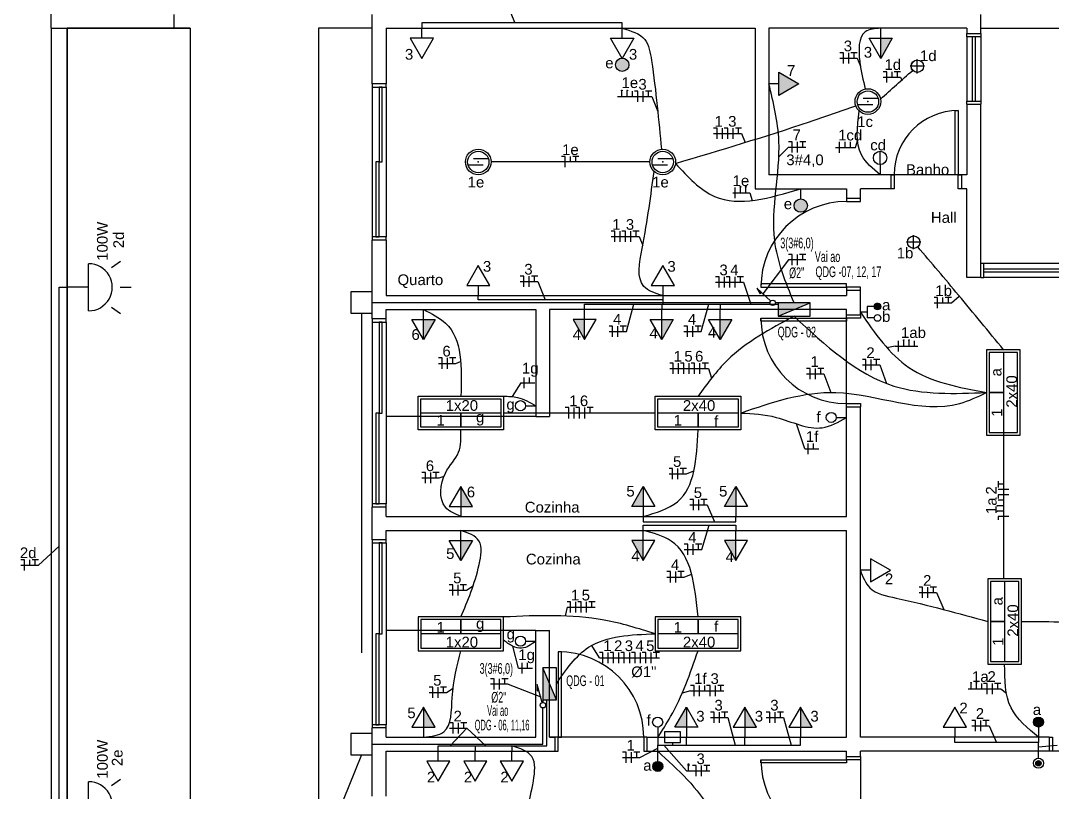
# Model space of a CAD drawing. Header units: millimetres. Extents: x 412 to 646, y 331 to 411.
# Drawn here: x 437.45 to 447.1, y 372.57 to 379.78 of the extents above; entities that cross this region are included whole.
import ezdxf
from ezdxf.enums import TextEntityAlignment as Align

# ---------------------------------------------------------------- set-up
doc = ezdxf.new("R2010")
doc.units = ezdxf.units.MM
doc.linetypes.add('HIDDEN2', pattern=[4.7625, 3.175, -1.5875])
for name, color, linetype in [('BASE', 8, 'Continuous'), ('Chamada', 4, 'Continuous'), ('E_LUMINO', 160, 'Continuous'), ('Elétrico', 5, 'Continuous'), ('Texto - Elétrica', 3, 'Continuous'), ('texto - elétrico', 3, 'Continuous'), ('TOMADAS.GI', 5, 'Continuous')]:
    doc.layers.add(name, color=color, linetype=linetype)
doc.styles.add('ARIAL', font='arial.ttf')

# ---------------------------------------------------------------- blocks, each defined once
blk = doc.blocks.new('A$C089607AB')
at = {"layer": 'TOMADAS.GI', "color": 4}
for p, q in [((0, 0.493), (0, 0.598)), ((-0.1844, 0.4125), (-0.2444, 0.4986)), ((0.1844, 0.4125), (0.2444, 0.4986)), ((0.22, 0.2), (-0.22, 0.2)), ((0, 0.2), (0, 0))]:
    blk.add_line(p, q, dxfattribs=at)
blk.add_arc((0, 0.2006), 0.22, 359.844, 180.156, dxfattribs=at)
blk = doc.blocks.new('A$C3E3F6338')
for p, q in [((-0.0172, -0.0409), (-0.158, -0.0409)), ((-0.0672, -0.1009), (-0.208, -0.1009))]:
    blk.add_line(p, q)
for radius in [0.12, 0.1]:
    blk.add_circle((-0.1126, -0.0709), radius)
at = {"linetype": 'Continuous'}
blk.add_point((-0.1126, -0.0709), dxfattribs=at)

msp = doc.modelspace()

# ---------------------------------------------------------------- hatches: boundary and pattern name
at = {"layer": 'Elétrico'}
for points in [[(445.495245, 379.428971), (445.495244, 379.616467), (445.603495, 379.616465)], [(443.140947, 379.369176, 1), (443.015947, 379.369176, 1)], [(444.810278, 378.051936, 1), (444.685278, 378.051936, 1)], [(444.367784, 377.227178), (444.337437, 377.280491), (444.38026, 377.240558)], [(444.835189, 377.142711), (444.535189, 377.142711), (444.535189, 377.017711)], [(444.835189, 377.142711), (444.535189, 377.142711), (444.535189, 377.017711)], [(441.219916, 376.798966), (441.219915, 376.986462), (441.328166, 376.986461)], [(442.618449, 376.986461), (442.7267, 376.986462), (442.726699, 376.798966)], [(443.447454, 376.798966), (443.447453, 376.986462), (443.555704, 376.986461)], [(443.99472, 376.798966), (443.994718, 376.986462), (444.10297, 376.986461)], [(441.569915, 375.238962), (441.678166, 375.238963), (441.569916, 375.426458)], [(443.275112, 375.426458), (443.275113, 375.238962), (443.166862, 375.238963)], [(444.141665, 375.426458), (444.141666, 375.238962), (444.033415, 375.238963)], [(441.569916, 374.733964), (441.678166, 374.921458), (441.569915, 374.92146)], [(443.275112, 374.733964), (443.275113, 374.92146), (443.166862, 374.921458)], [(444.141665, 374.733964), (444.141666, 374.92146), (444.033415, 374.921458)], [(442.337395, 373.730211), (442.337395, 373.430211), (442.462395, 373.430211)], [(442.337395, 373.730211), (442.337395, 373.430211), (442.462395, 373.430211)], [(442.281985, 373.513809), (442.284223, 373.575113), (442.299634, 373.518624)], [(441.219916, 373.361455), (441.219915, 373.173959), (441.328166, 373.173961)], [(443.569718, 373.173961), (443.67797, 373.173959), (443.677968, 373.361455)], [(444.225239, 373.361455), (444.225237, 373.173959), (444.333489, 373.173961)], [(444.744997, 373.361455), (444.744995, 373.173959), (444.853247, 373.173961)], [(443.704064, 372.815221), (443.704064, 372.827721), (443.691564, 372.827721), (443.691564, 372.815221)], [(446.994963, 372.837521, 1), (446.944963, 372.837521, 1)], [(443.457128, 372.807541), (443.363378, 372.807541, 1)]]:
    msp.add_hatch(color=256, dxfattribs=at).paths.add_polyline_path(points)
h = msp.add_hatch(color=256, dxfattribs=at)
h.paths.add_polyline_path([(444.543154, 379.299864), (444.730649, 379.191614), (444.592076, 379.111607), (444.543152, 379.111607)])
h.paths.add_polyline_path([(444.543152, 379.111607), (444.592076, 379.111607), (444.543152, 379.08336)])
at = {"layer": 'Elétrico', "linetype": 'Continuous', "lineweight": -2}
for points in [[(445.4333, 377.109521), (445.433419, 377.106798), (445.433774, 377.104096), (445.434364, 377.101435), (445.435184, 377.098836), (445.436227, 377.096318), (445.437486, 377.0939), (445.43895, 377.091601), (445.440609, 377.089439), (445.442451, 377.087429), (445.44446, 377.085588), (445.446622, 377.083929), (445.448921, 377.082464), (445.451339, 377.081206), (445.453857, 377.080163), (445.456456, 377.079343), (445.459117, 377.078753), (445.461819, 377.078398), (445.464542, 377.078279), (445.467265, 377.078398), (445.469968, 377.078753), (445.472629, 377.079343), (445.475228, 377.080163), (445.477746, 377.081206), (445.480164, 377.082464), (445.482462, 377.083929), (445.484625, 377.085588), (445.486634, 377.08743), (445.488475, 377.089439), (445.490135, 377.091601), (445.491599, 377.0939), (445.492858, 377.096318), (445.493901, 377.098836), (445.49472, 377.101435), (445.49531, 377.104096), (445.495666, 377.106798), (445.495785, 377.109521), (445.464542, 377.109521)], [(445.495792, 377.109521), (445.495673, 377.112244), (445.495318, 377.114946), (445.494728, 377.117607), (445.493908, 377.120207), (445.492865, 377.122725), (445.491607, 377.125142), (445.490142, 377.127441), (445.488483, 377.129603), (445.486642, 377.131613), (445.484632, 377.133454), (445.48247, 377.135113), (445.480171, 377.136578), (445.477754, 377.137836), (445.475235, 377.138879), (445.472636, 377.139699), (445.469975, 377.140289), (445.467273, 377.140645), (445.46455, 377.140764), (445.461827, 377.140645), (445.459125, 377.140289), (445.456464, 377.139699), (445.453864, 377.138879), (445.451346, 377.137836), (445.448929, 377.136578), (445.44663, 377.135113), (445.444468, 377.133454), (445.442458, 377.131613), (445.440617, 377.129603), (445.438958, 377.127441), (445.437493, 377.125142), (445.436235, 377.122725), (445.435192, 377.120207), (445.434372, 377.117607), (445.433782, 377.114946), (445.433427, 377.112244), (445.433308, 377.109521), (445.46455, 377.109521)], [(446.922739, 373.222878), (446.969614, 373.222876), (446.969614, 373.269751), (446.962376, 373.269373), (446.949664, 373.265253), (446.941789, 373.260756), (446.935788, 373.255503), (446.929788, 373.247629), (446.925177, 373.237879), (446.923039, 373.228129), (446.923151, 373.222876)], [(446.922739, 373.222873), (446.969614, 373.222876), (446.969614, 373.176001), (446.962376, 373.176378), (446.949664, 373.180498), (446.941789, 373.184996), (446.935788, 373.190249), (446.929788, 373.198122), (446.925177, 373.207873), (446.923039, 373.217623), (446.923151, 373.222876)], [(447.016489, 373.222878), (446.969614, 373.222876), (446.969614, 373.269751), (446.976888, 373.269373), (446.989601, 373.265253), (446.997476, 373.260756), (447.003476, 373.255503), (447.009477, 373.247629), (447.014088, 373.237879), (447.016226, 373.228129), (447.016114, 373.222876)], [(447.016489, 373.222873), (446.969614, 373.222876), (446.969614, 373.176001), (446.976888, 373.176378), (446.989601, 373.180498), (446.997476, 373.184996), (447.003476, 373.190249), (447.009477, 373.198122), (447.014088, 373.207873), (447.016226, 373.217623), (447.016114, 373.222876)], [(443.363378, 372.807543), (443.410253, 372.807541), (443.410253, 372.854416), (443.402979, 372.854038), (443.390266, 372.849918), (443.382391, 372.845421), (443.376392, 372.840168), (443.370391, 372.832294), (443.365779, 372.822544), (443.363642, 372.812793), (443.363753, 372.807541)], [(443.457128, 372.807543), (443.410253, 372.807541), (443.410253, 372.854416), (443.417492, 372.854038), (443.430203, 372.849918), (443.438078, 372.845421), (443.444079, 372.840168), (443.450079, 372.832294), (443.454691, 372.822544), (443.456828, 372.812793), (443.456716, 372.807541)]]:
    msp.add_hatch(color=256, dxfattribs=at).paths.add_polyline_path(points)

# ---------------------------------------------------------------- linework, layer by layer
at = {"layer": 'BASE'}
for p, q in [((437.739934, 379.710215), (437.739934, 381.970225)), ((437.739934, 379.710215), (437.739934, 381.970225)), ((438.889934, 379.710215), (438.889934, 379.840225)), ((440.739934, 379.19022), (440.739934, 379.84022)), ((446.429973, 379.660215), (446.429973, 379.84022)), ((437.739934, 379.710225), (438.889934, 379.710225)), ((437.739934, 379.710215), (437.739934, 365.18021)), ((439.039914, 379.710215), (437.889934, 379.710215)), ((437.889934, 379.710215), (437.889934, 365.18021)), ((439.039914, 379.710215), (439.039914, 365.18021)), ((440.739934, 379.710215), (440.239914, 379.710215)), ((440.239914, 379.710215), (440.239914, 365.18021)), ((440.869914, 379.710215), (440.869914, 379.19022)), ((440.869914, 379.710215), (444.319914, 379.710215)), ((444.319914, 379.710215), (444.319914, 378.210215)), ((446.299992, 379.710215), (444.449894, 379.710215)), ((444.449894, 379.710215), (444.449894, 378.34022)), ((446.299992, 379.710215), (446.299992, 379.660215)), ((446.429973, 379.710215), (448.479973, 379.710215)), ((446.299992, 379.660215), (446.429973, 379.660215)), ((440.869914, 379.19022), (440.739934, 379.19022)), ((446.299992, 379.000218), (446.299992, 378.34022)), ((446.299992, 379.000218), (446.429973, 379.000218)), ((446.429973, 377.510215), (446.429973, 379.000218)), ((445.589982, 378.34022), (444.449894, 378.34022)), ((445.589982, 378.34022), (445.589982, 378.210215)), ((446.299992, 378.34022), (445.589982, 378.34022)), ((446.299992, 378.34022), (446.249992, 378.34022)), ((446.249992, 378.34022), (446.249992, 378.210215)), ((444.319914, 378.210215), (445.174943, 378.210215)), ((445.174943, 378.210215), (445.174943, 378.120213)), ((445.304924, 378.120213), (445.304924, 378.210215)), ((445.589982, 378.210215), (445.304924, 378.210215)), ((446.299992, 378.210215), (446.249992, 378.210215)), ((446.299992, 377.38021), (446.299992, 378.210215)), ((445.174943, 378.120213), (445.304924, 378.120213)), ((440.739934, 376.99271), (440.739934, 377.730223)), ((440.869914, 377.730223), (440.739934, 377.730223)), ((440.869914, 377.730223), (440.869914, 377.210215)), ((446.429973, 377.510215), (446.429973, 377.510215)), ((446.429973, 377.38021), (446.429973, 377.510215)), ((446.429973, 377.38021), (446.299992, 377.38021)), ((445.174943, 377.260215), (445.174943, 377.210215)), ((445.174943, 377.260215), (445.304924, 377.260215)), ((445.304924, 377.03021), (445.304924, 377.260215)), ((440.869914, 377.210215), (445.174943, 377.210215)), ((440.869914, 377.08021), (442.269914, 377.08021)), ((440.869914, 376.99271), (440.869914, 377.08021)), ((442.269914, 377.08021), (442.269914, 376.08021)), ((445.174943, 377.08021), (442.399894, 377.08021)), ((442.399894, 377.08021), (442.399894, 376.08021)), ((445.174943, 377.03021), (445.174943, 377.08021)), ((440.869914, 376.99271), (440.739934, 376.99271)), ((445.174943, 377.03021), (445.304924, 377.03021)), ((445.174943, 376.200206), (445.174943, 377.000206)), ((445.174943, 375.145213), (445.174943, 376.170213)), ((445.174943, 376.170213), (445.304924, 376.170213)), ((445.304924, 373.08021), (445.304924, 376.170213)), ((442.269914, 376.08021), (440.869914, 376.08021)), ((442.269914, 376.08021), (442.399894, 376.08021)), ((440.869914, 375.232713), (440.739934, 375.232713)), ((440.739934, 374.927708), (440.739934, 375.232713)), ((440.869914, 375.145213), (440.869914, 375.232713)), ((440.869914, 375.145213), (445.174943, 375.145213)), ((440.869914, 375.015208), (445.174943, 375.015208)), ((440.869914, 374.927708), (440.869914, 375.015208)), ((445.174943, 373.08021), (445.174943, 375.015208)), ((440.869914, 374.927708), (440.739934, 374.927708)), ((442.269914, 374.08021), (440.869914, 374.08021)), ((442.269914, 373.08021), (442.269914, 374.08021)), ((442.269914, 374.08021), (442.399894, 374.08021)), ((442.399894, 373.08021), (442.399894, 374.08021)), ((440.869914, 373.16771), (440.739934, 373.16771)), ((440.739934, 372.53021), (440.739934, 373.16771)), ((440.869914, 373.08021), (440.869914, 373.16771)), ((440.869914, 373.08021), (442.269914, 373.08021)), ((442.399894, 373.08021), (442.449894, 373.08021)), ((443.279875, 373.08021), (442.399894, 373.08021)), ((442.449894, 373.08021), (442.449894, 372.950206)), ((443.309904, 373.08021), (445.174943, 373.08021)), ((443.309904, 373.08021), (443.309904, 372.950206)), ((447.069963, 373.08021), (445.304924, 373.08021)), ((447.069963, 373.08021), (447.069963, 372.950206)), ((440.869914, 372.950206), (442.449894, 372.950206)), ((440.869914, 372.53021), (440.869914, 372.950206)), ((443.309904, 372.950206), (445.174943, 372.950206)), ((445.174943, 372.900206), (445.174943, 372.950206)), ((447.069963, 372.950206), (445.304924, 372.950206)), ((445.304924, 372.900206), (445.304924, 372.950206)), ((447.929973, 372.950206), (447.069963, 372.950206)), ((445.174943, 372.900206), (445.304924, 372.900206)), ((445.304924, 372.900206), (445.304924, 372.040208))]:
    msp.add_line(p, q, dxfattribs=at)
at = {"layer": 'BASE', "linetype": 'Continuous'}
for p, q in [((446.299992, 379.63021), (446.299992, 379.03021)), ((446.429973, 379.63021), (446.429973, 379.03021)), ((440.739934, 379.160215), (440.739934, 377.760215)), ((440.869914, 379.160215), (440.869914, 377.760215)), ((447.949992, 377.510215), (446.460002, 377.510215)), ((447.949992, 377.38021), (446.460002, 377.38021)), ((440.739934, 376.962706), (440.739934, 375.262706)), ((440.869914, 376.962706), (440.869914, 375.262706)), ((440.739934, 374.897703), (440.739934, 373.197703)), ((440.869914, 374.897703), (440.869914, 373.197703)), ((443.309904, 373.08021), (443.279875, 373.08021))]:
    msp.add_line(p, q, dxfattribs=at)
at = {"layer": 'BASE'}
msp.add_lwpolyline([(439.039914, 365.18021), (437.889934, 365.18021), (437.889934, 379.710215), (439.039914, 379.710215)], close=True, dxfattribs=at)
at = {"layer": 'BASE', "linetype": 'Continuous'}
for points in [[(446.429973, 379.660215), (446.429973, 379.63021), (446.299992, 379.63021), (446.299992, 379.660215)], [(440.739934, 379.19022), (440.739934, 379.160215), (440.869914, 379.160215), (440.869914, 379.19022)], [(446.299992, 379.000218), (446.299992, 379.03021), (446.429973, 379.03021), (446.429973, 379.000218)], [(445.589982, 378.34022), (445.620012, 378.34022), (445.620012, 378.210215), (445.589982, 378.210215)], [(446.249992, 378.210215), (446.220012, 378.210215), (446.220012, 378.34022), (446.249992, 378.34022)], [(445.174943, 378.120213), (445.174943, 378.09022), (445.304924, 378.09022), (445.304924, 378.120213)], [(440.869914, 377.730223), (440.869914, 377.760215), (440.739934, 377.760215), (440.739934, 377.730223)], [(446.429973, 377.38021), (446.460002, 377.38021), (446.460002, 377.510215), (446.429973, 377.510215)], [(445.304924, 377.260215), (445.304924, 377.29022), (445.174943, 377.29022), (445.174943, 377.260215)], [(440.739934, 376.99271), (440.739934, 376.962706), (440.869914, 376.962706), (440.869914, 376.99271)], [(445.304924, 377.03021), (445.304924, 377.000206), (445.174943, 377.000206), (445.174943, 377.03021)], [(445.174943, 376.170213), (445.174943, 376.200206), (445.304924, 376.200206), (445.304924, 376.170213)], [(440.869914, 375.232713), (440.869914, 375.262706), (440.739934, 375.262706), (440.739934, 375.232713)], [(440.739934, 374.927708), (440.739934, 374.897703), (440.869914, 374.897703), (440.869914, 374.927708)], [(440.869914, 373.16771), (440.869914, 373.197703), (440.739934, 373.197703), (440.739934, 373.16771)], [(442.449894, 372.950206), (442.479875, 372.950206), (442.479875, 373.08021), (442.449894, 373.08021)], [(443.309904, 373.08021), (443.279875, 373.08021), (443.279875, 372.950206), (443.309904, 372.950206)], [(447.069963, 373.08021), (447.099992, 373.08021), (447.099992, 372.950206), (447.069963, 372.950206)], [(445.304924, 372.900206), (445.304924, 372.870201), (445.174943, 372.870201), (445.174943, 372.900206)]]:
    msp.add_lwpolyline(points, dxfattribs=at)
for points in [[(446.349992, 379.63021), (446.349992, 379.03021), (446.379973, 379.03021), (446.379973, 379.63021), (446.349992, 379.63021)], [(440.804924, 379.160215), (440.804924, 378.460215), (440.834904, 378.460215), (440.834904, 379.160215), (440.804924, 379.160215)], [(446.220012, 378.34022), (446.189982, 378.34022), (446.189982, 378.94022), (446.220012, 378.94022), (446.220012, 378.34022)], [(440.774943, 378.460215), (440.774943, 377.760215), (440.804924, 377.760215), (440.804924, 378.460215), (440.774943, 378.460215)], [(447.949992, 377.43021), (446.460002, 377.43021), (446.460002, 377.460215), (447.949992, 377.460215), (447.949992, 377.43021)], [(445.174943, 377.29022), (445.174943, 377.320213), (444.374943, 377.320213), (444.374943, 377.29022), (445.174943, 377.29022)], [(445.174943, 377.000206), (445.174943, 376.970213), (444.374943, 376.970213), (444.374943, 377.000206), (445.174943, 377.000206)], [(440.804924, 376.962706), (440.804924, 376.112706), (440.834904, 376.112706), (440.834904, 376.962706), (440.804924, 376.962706)], [(440.774943, 376.112706), (440.774943, 375.262706), (440.804924, 375.262706), (440.804924, 376.112706), (440.774943, 376.112706)], [(440.804924, 374.897703), (440.804924, 374.047703), (440.834904, 374.047703), (440.834904, 374.897703), (440.804924, 374.897703)], [(440.774943, 374.047703), (440.774943, 373.197703), (440.804924, 373.197703), (440.804924, 374.047703), (440.774943, 374.047703)], [(442.479875, 373.08021), (442.509904, 373.08021), (442.509904, 373.88021), (442.479875, 373.88021), (442.479875, 373.08021)], [(445.174943, 372.870201), (445.174943, 372.840208), (444.374943, 372.840208), (444.374943, 372.870201), (445.174943, 372.870201)]]:
    msp.add_lwpolyline(points, close=True, dxfattribs=at)
for centre, radius, start, end in [((446.220012, 378.34022), 0.6, 90, 180), ((445.174943, 377.29022), 0.8, 90, 180), ((445.174943, 377.000206), 0.8, 180, 270), ((442.479875, 373.08021), 0.8, 0, 90), ((445.174943, 372.870201), 0.8, 180, 270)]:
    msp.add_arc(centre, radius, start, end, dxfattribs=at)
at = {"layer": 'Chamada'}
for p, q in [((442.004238, 379.933041), (442.073646, 379.760004)), ((445.274932, 379.431584), (445.304791, 379.357144)), ((445.679981, 379.252584), (445.691091, 379.224886)), ((443.354499, 379.072858), (443.410906, 378.93223)), ((444.194265, 378.726319), (444.227723, 378.642906)), ((445.259233, 378.597076), (445.278312, 378.659407)), ((444.634081, 378.599988), (444.542869, 378.509092)), ((444.269937, 378.171365), (444.292218, 378.100282)), ((443.237453, 377.762116), (443.270911, 377.678703)), ((444.632695, 377.546165), (444.393042, 377.228639)), ((442.288168, 377.343251), (442.357575, 377.170213)), ((444.212824, 377.336968), (444.282231, 377.130211)), ((446.156627, 377.142445), (446.230069, 377.206314)), ((443.117877, 376.875799), (443.187284, 377.130211)), ((443.817443, 376.875799), (443.88685, 377.130211)), ((445.631793, 376.738), (445.5539, 376.722505)), ((441.522596, 376.577141), (441.567513, 376.594942)), ((443.884476, 376.529369), (443.914555, 376.439769)), ((445.485959, 376.562832), (445.549464, 376.388714)), ((442.129139, 376.393676), (442.050464, 376.266196)), ((444.96403, 376.479601), (445.027535, 376.305483)), ((444.78449, 375.778328), (444.707942, 376.010788)), ((441.36727, 375.505156), (441.412187, 375.522957)), ((443.678767, 375.544985), (443.748174, 375.572492)), ((443.872433, 375.253812), (443.94184, 375.095213)), ((443.821263, 374.836074), (443.890671, 375.065208)), ((437.619462, 374.688825), (437.814934, 374.86676)), ((443.658052, 374.579184), (443.727459, 374.606691)), ((441.623085, 374.456439), (441.684969, 374.498118)), ((446.016408, 374.433245), (446.085815, 374.274646)), ((442.562193, 374.29572), (442.544809, 374.21472)), ((442.109098, 373.725349), (442.056168, 373.930834)), ((442.864706, 373.822261), (442.792879, 373.939216)), ((441.436189, 373.499245), (441.498072, 373.540924)), ((442.01064, 373.576894), (442.316259, 373.457683)), ((443.71673, 373.514778), (443.638765, 373.493137)), ((446.618805, 373.534288), (446.670303, 373.493328)), ((444.065824, 373.266537), (444.135232, 373.005211)), ((444.587706, 373.266532), (444.657113, 373.005206)), ((441.626643, 373.16427), (441.469726, 373.000206)), ((441.626643, 373.16427), (441.803544, 373.000206)), ((446.509296, 373.18881), (446.578703, 373.030211)), ((443.244334, 372.891749), (443.409904, 372.977708)), ((443.680763, 372.765289), (443.468325, 373.005211)), ((447.145716, 373.004839), (446.970208, 372.98662))]:
    msp.add_line(p, q, dxfattribs=at)
at = {"layer": 'Chamada', "linetype": 'Continuous'}
for p, q in [((445.112438, 379.431584), (445.274932, 379.431584)), ((445.517487, 379.252584), (445.679981, 379.252584)), ((443.033886, 379.072858), (443.354499, 379.072858)), ((443.931771, 378.726319), (444.194265, 378.726319)), ((444.634081, 378.599988), (444.796575, 378.599988)), ((445.071181, 378.597076), (445.259233, 378.597076)), ((444.111625, 378.171365), (444.269937, 378.171365)), ((442.97496, 377.762116), (443.237453, 377.762116)), ((444.795188, 377.546165), (444.632695, 377.546165)), ((442.125674, 377.343251), (442.288168, 377.343251)), ((443.95033, 377.336968), (444.212824, 377.336968)), ((445.994133, 377.142445), (446.156627, 377.142445)), ((442.955383, 376.875799), (443.117877, 376.875799)), ((443.654949, 376.875799), (443.817443, 376.875799)), ((445.631793, 376.738), (445.842758, 376.738)), ((441.360103, 376.577141), (441.522596, 376.577141)), ((443.521983, 376.529369), (443.884476, 376.529369)), ((445.323466, 376.562832), (445.485959, 376.562832)), ((442.129139, 376.393676), (442.260386, 376.393676)), ((444.801537, 376.479601), (444.96403, 376.479601)), ((444.78449, 375.778328), (444.915737, 375.778328)), ((443.516273, 375.544985), (443.678767, 375.544985)), ((441.204777, 375.505156), (441.36727, 375.505156)), ((443.709939, 375.253812), (443.872433, 375.253812)), ((443.65877, 374.836074), (443.821263, 374.836074)), ((437.456968, 374.688825), (437.619462, 374.688825)), ((443.495558, 374.579184), (443.658052, 374.579184)), ((441.460592, 374.456439), (441.623085, 374.456439)), ((445.853914, 374.433245), (446.016408, 374.433245)), ((442.562193, 374.29572), (442.824687, 374.29572)), ((442.864706, 373.822261), (443.4272, 373.822261)), ((442.109098, 373.725349), (442.240345, 373.725349)), ((441.273695, 373.499245), (441.436189, 373.499245)), ((442.01064, 373.576894), (441.848146, 373.576894)), ((443.71673, 373.514778), (444.029224, 373.514778)), ((446.311495, 373.534288), (446.618805, 373.534288)), ((443.903331, 373.266537), (444.065824, 373.266537)), ((444.425212, 373.266532), (444.587706, 373.266532)), ((441.464149, 373.16427), (441.626643, 373.16427)), ((446.346802, 373.18881), (446.509296, 373.18881)), ((443.08184, 372.891749), (443.244334, 372.891749)), ((443.680763, 372.765289), (443.898183, 372.765289))]:
    msp.add_line(p, q, dxfattribs=at)
at = {"layer": 'E_LUMINO'}
for p, q in [((445.837468, 379.288391), (445.837468, 379.422042)), ((445.837468, 379.288391), (445.837468, 379.422042)), ((445.904293, 379.355217), (445.770642, 379.355217)), ((445.802928, 377.64339), (445.802928, 377.777041)), ((445.802928, 377.64339), (445.802928, 377.777041)), ((445.869754, 377.710215), (445.736103, 377.710215))]:
    msp.add_line(p, q, dxfattribs=at)
for points in [[(446.485429, 376.704332), (446.485429, 375.904332), (446.800429, 375.904332), (446.800429, 376.704332)], [(446.510429, 376.679332), (446.510429, 375.929332), (446.775429, 375.929332), (446.775429, 376.679332)], [(441.969914, 375.955212), (441.169914, 375.955212), (441.169914, 376.270212), (441.969914, 376.270212)], [(441.944914, 375.980212), (441.194914, 375.980212), (441.194914, 376.245212), (441.944914, 376.245212)], [(444.187419, 375.955212), (443.387419, 375.955212), (443.387419, 376.270212), (444.187419, 376.270212)], [(444.162419, 375.980212), (443.412419, 375.980212), (443.412419, 376.245212), (444.162419, 376.245212)], [(446.496133, 374.562925), (446.496133, 373.762925), (446.811133, 373.762925), (446.811133, 374.562925)], [(446.521133, 374.537925), (446.521133, 373.787925), (446.786133, 373.787925), (446.786133, 374.537925)], [(441.969914, 374.205209), (441.169914, 374.205209), (441.169914, 373.890209), (441.969914, 373.890209)], [(441.944914, 374.180209), (441.194914, 374.180209), (441.194914, 373.915209), (441.944914, 373.915209)], [(444.187419, 374.205209), (443.387419, 374.205209), (443.387419, 373.890209), (444.187419, 373.890209)], [(444.162419, 374.180209), (443.412419, 374.180209), (443.412419, 373.915209), (444.162419, 373.915209)]]:
    msp.add_lwpolyline(points, close=True, dxfattribs=at)
for points in [[(446.642929, 376.679332), (446.642929, 376.304332), (446.510429, 376.304332), (446.642929, 376.304332), (446.642929, 375.929332)], [(441.944914, 376.112712), (441.569914, 376.112712), (441.569914, 375.980212), (441.569914, 376.112712), (441.194914, 376.112712)], [(444.162419, 376.112712), (443.787419, 376.112712), (443.787419, 375.980212), (443.787419, 376.112712), (443.412419, 376.112712)], [(446.653633, 374.537925), (446.653633, 374.162925), (446.521133, 374.162925), (446.653633, 374.162925), (446.653633, 373.787925)], [(441.944914, 374.047709), (441.569914, 374.047709), (441.569914, 374.180209), (441.569914, 374.047709), (441.194914, 374.047709)], [(444.162419, 374.047709), (443.787419, 374.047709), (443.787419, 374.180209), (443.787419, 374.047709), (443.412419, 374.047709)]]:
    msp.add_lwpolyline(points, dxfattribs=at)
for centre in [(445.837468, 379.355217), (445.838113, 379.355217), (445.802928, 377.710215), (445.803573, 377.710215)]:
    msp.add_circle(centre, 0.058005, dxfattribs=at)
at = {"layer": 'Elétrico'}
for p, q in [((443.079035, 379.760004), (441.20507, 379.760004)), ((441.20507, 379.760004), (441.20507, 379.710215)), ((443.079035, 379.710004), (443.079035, 379.760004)), ((445.489909, 378.436), (445.489358, 378.560999)), ((445.489771, 378.436), (445.489982, 378.34022)), ((444.74764, 378.114436), (444.747429, 378.210215)), ((444.466905, 377.159761), (444.337437, 377.280491)), ((444.337437, 377.280491), (444.367784, 377.227178)), ((441.732414, 377.170213), (441.732414, 377.210215)), ((443.457414, 377.170213), (441.732414, 377.170213)), ((443.457414, 377.210215), (443.457414, 377.130211)), ((444.367784, 377.227178), (444.38026, 377.240558)), ((442.726701, 377.080211), (442.726701, 377.130211)), ((442.726701, 377.130211), (443.447452, 377.130211)), ((443.447452, 377.130211), (443.447452, 377.080211)), ((443.447452, 377.130211), (443.994717, 377.130211)), ((443.994717, 377.130211), (443.994717, 377.080211)), ((443.994717, 377.130211), (444.535189, 377.130211)), ((444.535189, 377.017711), (444.835189, 377.142711)), ((444.535189, 377.017711), (444.835189, 377.142711)), ((443.275114, 375.145213), (443.275114, 375.095213)), ((444.141667, 375.095213), (444.141667, 375.145213)), ((443.275114, 375.095213), (444.141667, 375.095213)), ((443.275114, 375.015208), (443.275114, 375.065208)), ((443.275114, 375.065208), (444.141667, 375.065208)), ((444.141667, 375.065208), (444.141667, 375.015208)), ((442.462395, 373.430211), (442.337395, 373.730211)), ((442.462395, 373.430211), (442.337395, 373.730211)), ((442.284223, 373.575113), (442.281985, 373.513809)), ((442.281985, 373.513809), (442.299634, 373.518624)), ((442.330815, 373.404329), (442.284223, 373.575113)), ((442.372395, 373.000206), (442.372395, 373.430211)), ((443.410594, 373.080211), (443.410594, 373.005211)), ((443.547489, 373.030211), (443.547489, 373.005211)), ((443.677971, 373.005211), (443.677971, 373.080211)), ((446.187443, 373.030211), (446.187443, 373.080211)), ((446.969963, 373.030211), (446.187443, 373.030211)), ((446.969963, 373.080211), (446.969963, 373.030211)), ((441.358862, 372.950206), (441.358862, 373.000206)), ((441.358862, 373.000206), (441.704289, 373.000206)), ((441.704289, 373.000206), (441.704289, 372.951097)), ((441.704289, 373.000206), (442.045671, 373.000206)), ((442.045671, 373.000206), (442.045671, 372.951097)), ((442.045671, 373.000206), (442.337395, 373.000206)), ((442.337395, 373.000206), (442.372395, 373.000206)), ((443.409904, 372.950206), (443.409904, 373.005211)), ((443.410594, 373.005211), (443.677971, 373.005211))]:
    msp.add_line(p, q, dxfattribs=at)
at = {"layer": 'Elétrico', "linetype": 'Continuous'}
for p, q in [((441.20507, 379.616467), (441.20507, 379.710215)), ((443.078313, 379.616467), (443.078313, 379.710215)), ((445.495245, 379.428971), (445.495243, 379.710215)), ((445.145768, 379.481584), (445.112438, 379.481584)), ((445.145768, 379.381584), (445.145768, 379.481584)), ((445.195768, 379.381584), (445.195768, 379.481584)), ((445.274932, 379.481584), (445.216605, 379.481584)), ((445.245768, 379.431584), (445.245768, 379.481584)), ((445.550817, 379.302584), (445.517487, 379.302584)), ((445.550817, 379.202584), (445.550817, 379.302584)), ((445.600817, 379.252584), (445.600817, 379.302584)), ((445.679981, 379.302584), (445.621654, 379.302584)), ((445.650817, 379.252584), (445.650817, 379.302584)), ((444.543153, 379.191612), (444.449404, 379.191612)), ((443.075335, 379.072858), (443.075335, 379.12288)), ((443.125335, 379.072835), (443.125335, 379.122858)), ((443.175335, 379.072835), (443.175335, 379.122858)), ((443.225335, 379.122858), (443.192005, 379.122858)), ((443.225335, 379.022858), (443.225335, 379.122858)), ((443.275335, 379.022858), (443.275335, 379.122858)), ((443.354499, 379.122858), (443.296171, 379.122858)), ((443.325335, 379.072858), (443.325335, 379.122858)), ((443.965101, 378.776319), (443.931771, 378.776319)), ((443.965101, 378.676319), (443.965101, 378.776319)), ((444.015101, 378.676319), (444.015101, 378.776319)), ((444.065101, 378.776319), (444.031771, 378.776319)), ((444.065101, 378.676319), (444.065101, 378.776319)), ((444.115101, 378.676319), (444.115101, 378.776319)), ((444.194265, 378.776319), (444.135937, 378.776319)), ((444.165101, 378.726319), (444.165101, 378.776319)), ((444.667411, 378.649988), (444.634081, 378.649988)), ((444.667411, 378.549988), (444.667411, 378.649988)), ((444.717411, 378.549988), (444.717411, 378.649988)), ((444.796575, 378.649988), (444.738248, 378.649988)), ((444.767411, 378.599988), (444.767411, 378.649988)), ((445.111316, 378.547076), (445.111316, 378.647076)), ((445.161316, 378.597076), (445.161316, 378.647076)), ((445.211316, 378.597076), (445.211316, 378.647076)), ((442.544923, 378.51135), (442.511593, 378.51135)), ((442.544923, 378.41135), (442.544923, 378.51135)), ((442.594923, 378.46135), (442.594923, 378.51135)), ((442.674087, 378.51135), (442.61576, 378.51135)), ((442.644923, 378.46135), (442.644923, 378.51135)), ((444.134542, 378.121365), (444.134542, 378.221365)), ((444.184542, 378.171342), (444.184542, 378.221365)), ((444.234542, 378.171365), (444.234542, 378.221387)), ((443.00829, 377.812116), (442.97496, 377.812116)), ((443.00829, 377.712116), (443.00829, 377.812116)), ((443.05829, 377.712116), (443.05829, 377.812116)), ((443.10829, 377.812116), (443.07496, 377.812116)), ((443.10829, 377.712116), (443.10829, 377.812116)), ((443.15829, 377.712116), (443.15829, 377.812116)), ((443.237453, 377.812116), (443.179126, 377.812116)), ((443.20829, 377.762116), (443.20829, 377.812116)), ((444.666025, 377.596165), (444.632695, 377.596165)), ((444.666025, 377.496165), (444.666025, 377.596165)), ((444.716025, 377.496165), (444.716025, 377.596165)), ((444.795188, 377.596165), (444.736861, 377.596165)), ((444.766025, 377.546165), (444.766025, 377.596165)), ((442.159004, 377.393251), (442.125674, 377.393251)), ((442.159004, 377.293251), (442.159004, 377.393251)), ((442.209004, 377.293251), (442.209004, 377.393251)), ((442.288168, 377.393251), (442.22984, 377.393251)), ((442.259004, 377.343251), (442.259004, 377.393251)), ((443.98366, 377.386968), (443.95033, 377.386968)), ((443.98366, 377.286968), (443.98366, 377.386968)), ((444.03366, 377.286968), (444.03366, 377.386968)), ((444.08366, 377.386968), (444.05033, 377.386968)), ((444.08366, 377.286968), (444.08366, 377.386968)), ((444.13366, 377.286968), (444.13366, 377.386968)), ((444.212824, 377.386968), (444.154496, 377.386968)), ((444.18366, 377.336968), (444.18366, 377.386968)), ((441.732414, 377.303964), (441.732414, 377.210215)), ((443.457414, 377.303964), (443.457414, 377.210215)), ((446.027463, 377.192445), (445.994133, 377.192445)), ((446.027463, 377.092445), (446.027463, 377.192445)), ((446.077463, 377.142445), (446.077463, 377.192445)), ((446.156627, 377.192445), (446.098299, 377.192445)), ((446.127463, 377.142445), (446.127463, 377.192445)), ((441.219916, 376.798966), (441.219914, 377.080211)), ((442.726699, 376.798966), (442.726701, 377.080211)), ((443.447454, 376.798966), (443.447452, 377.080211)), ((443.99472, 376.798966), (443.994717, 377.080211)), ((442.988713, 376.925799), (442.955383, 376.925799)), ((442.988713, 376.825799), (442.988713, 376.925799)), ((443.038713, 376.825799), (443.038713, 376.925799)), ((443.117877, 376.925799), (443.059549, 376.925799)), ((443.088713, 376.875799), (443.088713, 376.925799)), ((443.688279, 376.925799), (443.654949, 376.925799)), ((443.688279, 376.825799), (443.688279, 376.925799)), ((443.738279, 376.825799), (443.738279, 376.925799)), ((443.817443, 376.925799), (443.759115, 376.925799)), ((443.788279, 376.875799), (443.788279, 376.925799)), ((445.659939, 376.687977), (445.659939, 376.788022)), ((445.709939, 376.737977), (445.709939, 376.788)), ((445.759939, 376.737977), (445.759939, 376.788)), ((445.809939, 376.737954), (445.809939, 376.787977)), ((441.393433, 376.627141), (441.360103, 376.627141)), ((441.393433, 376.527141), (441.393433, 376.627141)), ((441.443433, 376.527141), (441.443433, 376.627141)), ((441.522596, 376.627141), (441.464269, 376.627141)), ((441.493433, 376.577141), (441.493433, 376.627141)), ((445.356796, 376.612832), (445.323466, 376.612832)), ((445.356796, 376.512832), (445.356796, 376.612832)), ((445.406796, 376.512832), (445.406796, 376.612832)), ((445.485959, 376.612832), (445.427632, 376.612832)), ((445.456796, 376.562832), (445.456796, 376.612832)), ((443.555313, 376.579369), (443.521983, 376.579369)), ((443.555313, 376.479369), (443.555313, 376.579369)), ((443.605313, 376.479369), (443.605313, 376.579369)), ((443.655313, 376.579369), (443.621983, 376.579369)), ((443.655313, 376.479369), (443.655313, 376.579369)), ((443.705313, 376.479369), (443.705313, 376.579369)), ((443.755313, 376.579369), (443.721983, 376.579369)), ((443.755313, 376.479369), (443.755313, 376.579369)), ((443.805313, 376.479369), (443.805313, 376.579369)), ((443.884476, 376.579369), (443.826149, 376.579369)), ((443.855313, 376.529369), (443.855313, 376.579369)), ((444.834867, 376.529601), (444.801537, 376.529601)), ((444.834867, 376.429601), (444.834867, 376.529601)), ((444.884867, 376.429601), (444.884867, 376.529601)), ((444.96403, 376.529601), (444.905703, 376.529601)), ((444.934867, 376.479601), (444.934867, 376.529601)), ((442.162469, 376.343676), (442.162469, 376.443676)), ((442.212469, 376.393676), (442.212469, 376.443676)), ((442.578667, 376.162712), (442.545337, 376.162712)), ((442.578667, 376.062712), (442.578667, 376.162712)), ((442.628667, 376.062712), (442.628667, 376.162712)), ((442.678667, 376.162712), (442.645337, 376.162712)), ((442.678667, 376.062712), (442.678667, 376.162712)), ((442.728667, 376.062712), (442.728667, 376.162712)), ((442.80783, 376.162712), (442.749503, 376.162712)), ((442.778667, 376.112712), (442.778667, 376.162712)), ((444.81782, 375.728328), (444.81782, 375.828328)), ((444.86782, 375.778328), (444.86782, 375.828328)), ((441.238107, 375.555156), (441.204777, 375.555156)), ((441.238107, 375.455156), (441.238107, 375.555156)), ((441.288107, 375.455156), (441.288107, 375.555156)), ((441.36727, 375.555156), (441.308943, 375.555156)), ((441.338107, 375.505156), (441.338107, 375.555156)), ((443.549603, 375.594985), (443.516273, 375.594985)), ((443.549603, 375.494985), (443.549603, 375.594985)), ((443.599603, 375.494985), (443.599603, 375.594985)), ((443.678767, 375.594985), (443.620439, 375.594985)), ((443.649603, 375.544985), (443.649603, 375.594985)), ((441.569916, 375.426458), (441.569914, 375.145213)), ((443.275112, 375.426458), (443.275114, 375.145213)), ((444.141665, 375.426458), (444.141667, 375.145213)), ((446.592929, 375.475292), (446.592929, 375.416965)), ((446.642929, 375.446128), (446.592929, 375.446128)), ((446.692929, 375.396128), (446.592929, 375.396128)), ((446.692929, 375.346128), (446.592929, 375.346128)), ((446.592929, 375.346128), (446.592929, 375.312798)), ((443.743269, 375.303812), (443.709939, 375.303812)), ((443.743269, 375.203812), (443.743269, 375.303812)), ((443.793269, 375.203812), (443.793269, 375.303812)), ((443.872433, 375.303812), (443.814105, 375.303812)), ((443.843269, 375.253812), (443.843269, 375.303812)), ((446.642951, 375.296128), (446.592929, 375.296128)), ((446.642951, 375.246128), (446.592929, 375.246128)), ((446.642929, 375.196128), (446.592906, 375.196128)), ((446.692951, 375.146128), (446.592951, 375.146128)), ((446.592951, 375.146128), (446.592951, 375.112798)), ((441.569916, 374.733964), (441.569914, 375.015208)), ((443.275112, 374.733964), (443.275114, 375.015208)), ((444.141665, 374.733964), (444.141667, 375.015208)), ((443.6921, 374.886074), (443.65877, 374.886074)), ((443.6921, 374.786074), (443.6921, 374.886074)), ((443.7421, 374.786074), (443.7421, 374.886074)), ((443.821263, 374.886074), (443.762936, 374.886074)), ((443.7921, 374.836074), (443.7921, 374.886074)), ((437.490298, 374.738825), (437.456968, 374.738825)), ((437.490298, 374.638825), (437.490298, 374.738825)), ((437.540298, 374.688825), (437.540298, 374.738825)), ((437.619462, 374.738825), (437.561135, 374.738825)), ((437.590298, 374.688825), (437.590298, 374.738825)), ((443.528888, 374.629184), (443.495558, 374.629184)), ((443.528888, 374.529184), (443.528888, 374.629184)), ((443.578888, 374.529184), (443.578888, 374.629184)), ((443.658052, 374.629184), (443.599725, 374.629184)), ((443.628888, 374.579184), (443.628888, 374.629184)), ((445.398672, 374.642052), (445.304924, 374.642052)), ((441.493922, 374.506439), (441.460592, 374.506439)), ((441.493922, 374.406439), (441.493922, 374.506439)), ((441.543922, 374.406439), (441.543922, 374.506439)), ((441.623085, 374.506439), (441.564758, 374.506439)), ((441.593922, 374.456439), (441.593922, 374.506439)), ((445.887244, 374.483245), (445.853914, 374.483245)), ((445.887244, 374.383245), (445.887244, 374.483245)), ((445.937244, 374.383245), (445.937244, 374.483245)), ((446.016408, 374.483245), (445.95808, 374.483245)), ((445.987244, 374.433245), (445.987244, 374.483245)), ((442.595523, 374.34572), (442.562193, 374.34572)), ((442.595523, 374.24572), (442.595523, 374.34572)), ((442.645523, 374.24572), (442.645523, 374.34572)), ((442.695523, 374.34572), (442.662193, 374.34572)), ((442.695523, 374.24572), (442.695523, 374.34572)), ((442.745523, 374.24572), (442.745523, 374.34572)), ((442.824687, 374.34572), (442.766359, 374.34572)), ((442.795523, 374.29572), (442.795523, 374.34572)), ((442.898036, 373.872261), (442.864706, 373.872261)), ((442.898036, 373.772261), (442.898036, 373.872261)), ((442.948036, 373.772261), (442.948036, 373.872261)), ((442.998036, 373.872261), (442.964706, 373.872261)), ((442.998036, 373.772261), (442.998036, 373.872261)), ((443.048036, 373.772261), (443.048036, 373.872261)), ((443.098036, 373.872261), (443.064706, 373.872261)), ((443.098036, 373.772261), (443.098036, 373.872261)), ((443.148036, 373.772261), (443.148036, 373.872261)), ((443.198036, 373.872261), (443.164706, 373.872261)), ((443.198036, 373.772261), (443.198036, 373.872261)), ((443.248036, 373.772261), (443.248036, 373.872261)), ((443.298036, 373.872261), (443.264706, 373.872261)), ((443.298036, 373.772261), (443.298036, 373.872261)), ((443.348036, 373.772261), (443.348036, 373.872261)), ((443.4272, 373.872261), (443.368872, 373.872261)), ((443.398036, 373.822261), (443.398036, 373.872261)), ((442.142428, 373.675349), (442.142428, 373.775349)), ((442.192428, 373.725349), (442.192428, 373.775349)), ((441.881476, 373.626894), (441.848146, 373.626894)), ((441.881476, 373.526894), (441.881476, 373.626894)), ((441.931476, 373.526894), (441.931476, 373.626894)), ((442.01064, 373.626894), (441.952312, 373.626894)), ((441.981476, 373.576894), (441.981476, 373.626894)), ((441.307025, 373.549245), (441.273695, 373.549245)), ((441.307025, 373.449245), (441.307025, 373.549245)), ((441.357025, 373.449245), (441.357025, 373.549245)), ((441.436189, 373.549245), (441.377861, 373.549245)), ((441.407025, 373.499245), (441.407025, 373.549245)), ((443.75006, 373.564778), (443.71673, 373.564778)), ((443.75006, 373.464778), (443.75006, 373.564778)), ((443.80006, 373.464778), (443.80006, 373.564778)), ((443.85006, 373.514778), (443.85006, 373.564778)), ((443.90006, 373.564778), (443.86673, 373.564778)), ((443.90006, 373.464778), (443.90006, 373.564778)), ((443.95006, 373.464778), (443.95006, 373.564778)), ((444.029224, 373.564778), (443.970897, 373.564778)), ((444.00006, 373.514778), (444.00006, 373.564778)), ((446.339641, 373.534288), (446.339641, 373.584311)), ((446.389641, 373.534266), (446.389641, 373.584288)), ((446.439641, 373.534266), (446.439641, 373.584288)), ((446.489641, 373.584288), (446.456311, 373.584288)), ((446.489641, 373.484288), (446.489641, 373.584288)), ((446.539641, 373.484288), (446.539641, 373.584288)), ((446.618805, 373.584288), (446.560478, 373.584288)), ((446.589641, 373.534288), (446.589641, 373.584288)), ((441.219916, 373.361455), (441.219914, 373.080211)), ((443.677968, 373.361455), (443.677971, 373.080211)), ((443.936661, 373.316537), (443.903331, 373.316537)), ((443.936661, 373.216537), (443.936661, 373.316537)), ((443.986661, 373.216537), (443.986661, 373.316537)), ((444.065824, 373.316537), (444.007497, 373.316537)), ((444.036661, 373.266537), (444.036661, 373.316537)), ((444.225239, 373.361455), (444.225236, 373.080211)), ((444.458542, 373.316532), (444.425212, 373.316532)), ((444.458542, 373.216532), (444.458542, 373.316532)), ((444.508542, 373.216532), (444.508542, 373.316532)), ((444.587706, 373.316532), (444.529378, 373.316532)), ((444.558542, 373.266532), (444.558542, 373.316532)), ((444.744996, 373.361454), (444.744994, 373.080209)), ((441.497479, 373.21427), (441.464149, 373.21427)), ((441.497479, 373.11427), (441.497479, 373.21427)), ((441.547479, 373.11427), (441.547479, 373.21427)), ((441.626643, 373.21427), (441.568316, 373.21427)), ((441.597479, 373.16427), (441.597479, 373.21427)), ((446.380132, 373.23881), (446.346802, 373.23881)), ((446.380132, 373.13881), (446.380132, 373.23881)), ((446.430132, 373.13881), (446.430132, 373.23881)), ((446.509296, 373.23881), (446.450968, 373.23881)), ((446.480132, 373.18881), (446.480132, 373.23881)), ((446.187443, 373.173959), (446.187443, 373.080211)), ((441.358862, 372.857348), (441.358862, 372.951097)), ((441.704289, 372.857348), (441.704289, 372.951097)), ((442.045671, 372.857348), (442.045671, 372.951097)), ((443.11517, 372.941749), (443.08184, 372.941749)), ((443.11517, 372.841749), (443.11517, 372.941749)), ((443.16517, 372.841749), (443.16517, 372.941749)), ((443.244334, 372.941749), (443.186006, 372.941749)), ((443.21517, 372.891749), (443.21517, 372.941749)), ((443.697814, 372.765198), (443.697814, 372.815221)), ((443.769019, 372.815289), (443.735689, 372.815289)), ((443.769019, 372.715289), (443.769019, 372.815289)), ((443.819019, 372.715289), (443.819019, 372.815289)), ((443.898183, 372.815289), (443.839855, 372.815289)), ((443.869019, 372.765289), (443.869019, 372.815289))]:
    msp.add_line(p, q, dxfattribs=at)
at = {"layer": 'Elétrico', "linetype": 'Continuous', "lineweight": -2}
for p, q in [((445.369171, 377.109521), (445.369171, 377.001271)), ((445.433174, 377.109521), (445.369171, 377.109521)), ((445.369171, 377.055396), (445.304924, 377.055396)), ((445.433174, 377.001271), (445.369171, 377.001271)), ((442.174124, 376.18056), (442.269914, 376.180211)), ((445.079155, 376.070911), (445.174943, 376.070213)), ((442.174124, 373.979861), (442.269914, 373.980211)), ((447.016489, 373.222876), (446.922739, 373.222876)), ((443.410245, 373.176001), (443.410594, 373.080211)), ((446.969614, 373.176001), (446.969963, 373.080211)), ((446.969963, 372.884396), (446.970312, 373.030186)), ((443.410253, 372.854416), (443.409904, 372.950206)), ((443.363378, 372.807541), (443.457128, 372.807541))]:
    msp.add_line(p, q, dxfattribs=at)
at = {"layer": 'Elétrico', "linetype": 'Continuous', "lineweight": 0}
for p, q in [((445.464542, 377.109521), (445.4333, 377.109521)), ((445.46455, 377.109521), (445.433308, 377.109521)), ((445.464542, 377.109521), (445.495785, 377.109521)), ((445.46455, 377.109521), (445.495792, 377.109521))]:
    msp.add_line(p, q, dxfattribs=at)
at = {"layer": 'Elétrico', "linetype": 'Continuous'}
for points in [[(441.096818, 379.616465), (441.205068, 379.428971), (441.313323, 379.616468), (441.096818, 379.616465, 1.7320254)], [(443.186565, 379.616465), (443.078315, 379.428971), (442.97006, 379.616468), (443.186565, 379.616465, -1.7320254)], [(445.603495, 379.616465), (445.495245, 379.428971), (445.386991, 379.616468), (445.603495, 379.616465, -1.7320254)], [(444.543154, 379.299864), (444.730649, 379.191614), (444.543152, 379.08336), (444.543154, 379.299864, -1.7320254)], [(441.840666, 377.303965), (441.732416, 377.49146), (441.624162, 377.303963), (441.840666, 377.303965, 1.7320254)], [(443.565666, 377.303965), (443.457416, 377.49146), (443.349162, 377.303963), (443.565666, 377.303965, 1.7320254)], [(441.328166, 376.986461), (441.219916, 376.798966), (441.111662, 376.986463), (441.328166, 376.986461, -1.7320254)], [(442.618449, 376.986461), (442.726699, 376.798966), (442.834954, 376.986463), (442.618449, 376.986461, 1.7320254)], [(443.555704, 376.986461), (443.447454, 376.798966), (443.3392, 376.986463), (443.555704, 376.986461, -1.7320254)], [(444.10297, 376.986461), (443.99472, 376.798966), (443.886465, 376.986463), (444.10297, 376.986461, -1.7320254)], [(441.678166, 375.238963), (441.569916, 375.426458), (441.461662, 375.23896), (441.678166, 375.238963, 1.7320254)], [(443.166862, 375.238963), (443.275112, 375.426458), (443.383367, 375.23896), (443.166862, 375.238963, -1.7320254)], [(444.033415, 375.238963), (444.141665, 375.426458), (444.249919, 375.23896), (444.033415, 375.238963, -1.7320254)], [(441.678166, 374.921458), (441.569916, 374.733964), (441.461662, 374.921461), (441.678166, 374.921458, -1.7320254)], [(443.166862, 374.921458), (443.275112, 374.733964), (443.383367, 374.921461), (443.166862, 374.921458, 1.7320254)], [(444.033415, 374.921458), (444.141665, 374.733964), (444.249919, 374.921461), (444.033415, 374.921458, 1.7320254)], [(445.398674, 374.533799), (445.586168, 374.642049), (445.398671, 374.750304), (445.398674, 374.533799, 1.7320254)], [(441.328166, 373.173961), (441.219916, 373.361455), (441.111662, 373.173958), (441.328166, 373.173961, 1.7320254)], [(443.569718, 373.173961), (443.677968, 373.361455), (443.786223, 373.173958), (443.569718, 373.173961, -1.7320254)], [(444.333489, 373.173961), (444.225239, 373.361455), (444.116984, 373.173958), (444.333489, 373.173961, 1.7320254)], [(444.853247, 373.173961), (444.744997, 373.361455), (444.636742, 373.173958), (444.853247, 373.173961, 1.7320254)], [(446.295696, 373.173961), (446.187446, 373.361455), (446.079191, 373.173958), (446.295696, 373.173961, 1.7320254)], [(441.25061, 372.857347), (441.35886, 372.669852), (441.467115, 372.85735), (441.25061, 372.857347, 1.7320254)], [(441.596037, 372.857347), (441.704287, 372.669852), (441.812542, 372.85735), (441.596037, 372.857347, 1.7320254)], [(441.937419, 372.857347), (442.045669, 372.669852), (442.153923, 372.85735), (441.937419, 372.857347, 1.7320254)]]:
    msp.add_lwpolyline(points, format="xyb", dxfattribs=at)
at = {"layer": 'Elétrico'}
for points in [[(437.814934, 372.44511), (437.814934, 377.28841), (437.889934, 377.28841)], [(440.739934, 377.145215), (444.460314, 377.145215)], [(444.510063, 377.145215), (444.685189, 377.145215), (444.685189, 377.142711)], [(442.337395, 373.430211), (442.337395, 373.405211)], [(440.739934, 373.01521), (442.337395, 373.01521), (442.337395, 373.355211)], [(443.677971, 373.005211), (444.225236, 373.005211), (444.225236, 373.080211)], [(444.225236, 373.005206), (444.744994, 373.005206), (444.744994, 373.080206)]]:
    msp.add_lwpolyline(points, dxfattribs=at)
for points in [[(440.739934, 377.245215), (440.539934, 377.245215), (440.539934, 377.045215), (440.739934, 377.045215)], [(444.835189, 377.142711), (444.535189, 377.142711), (444.535189, 377.017711), (444.835189, 377.017711)], [(444.835189, 377.142711), (444.535189, 377.142711), (444.535189, 377.017711), (444.835189, 377.017711)], [(442.337395, 373.730211), (442.337395, 373.430211), (442.462395, 373.430211), (442.462395, 373.730211)], [(442.337395, 373.730211), (442.337395, 373.430211), (442.462395, 373.430211), (442.462395, 373.730211)], [(440.739934, 373.11521), (440.539934, 373.11521), (440.539934, 372.91521), (440.739934, 372.91521)], [(443.622489, 373.130211), (443.472489, 373.130211), (443.472489, 373.030211), (443.622489, 373.030211)], [(443.691564, 372.815221), (443.704064, 372.815221), (443.704064, 372.827721), (443.691564, 372.827721)]]:
    msp.add_lwpolyline(points, close=True, dxfattribs=at)
at = {"layer": 'Elétrico', "linetype": 'HIDDEN2'}
for points in [[(440.639934, 377.045215), (440.639934, 373.11521)], [(440.639934, 372.91521), (438.002434, 366.44021)]]:
    msp.add_lwpolyline(points, dxfattribs=at)
at = {"layer": 'Elétrico', "linetype": 'Continuous', "lineweight": -2}
for centre, radius in [((443.078447, 379.369176), 0.0625), ((445.489633, 378.4985), 0.0625), ((444.747778, 378.051936), 0.0625), ((445.464424, 377.109521), 0.03125), ((445.464424, 377.001271), 0.03125), ((442.126752, 376.181078), 0.047375), ((445.032625, 376.071421), 0.046875), ((442.126752, 373.979344), 0.047375), ((443.409904, 373.222533), 0.046875), ((446.969614, 373.222876), 0.046875), ((443.410253, 372.807541), 0.046875), ((446.969963, 372.837521), 0.046875), ((446.969963, 372.837521), 0.025)]:
    msp.add_circle(centre, radius, dxfattribs=at)
at = {"layer": 'Elétrico', "linetype": 'Continuous'}
for centre in [(443.075335, 379.129108), (443.125335, 379.129108), (444.184542, 378.227615), (444.234542, 378.227615), (445.709939, 376.794227), (445.759939, 376.794227), (446.586679, 375.246128), (446.586679, 375.196128), (446.339641, 373.590538), (446.389641, 373.590538)]:
    msp.add_circle(centre, 0.003125, dxfattribs=at)
at = {"layer": 'Elétrico'}
for centre in [(444.485189, 377.142711), (442.337395, 373.380211)]:
    msp.add_circle(centre, 0.025, dxfattribs=at)
at = {"layer": 'Elétrico', "linetype": 'Continuous', "lineweight": 0}
for centre, start, end in [((445.464542, 377.109521), 180.0001553, 359.9998461), ((445.46455, 377.109521), 359.9998461, 180.0001553)]:
    msp.add_arc(centre, 0.031242, start, end, dxfattribs=at)
at = {"layer": 'Elétrico', "linetype": 'HIDDEN2'}
msp.add_spline([(450.969914, 377.710215), (451.169359, 378.999327), (451.233548, 381.836329), (450.769858, 382.50516), (447.424526, 382.953655), (442.811249, 383.976669), (442.311312, 385.920521), (441.826876, 386.610223)], degree=3, dxfattribs=at)
at = {"layer": 'Elétrico'}
for points in [[(443.078313, 379.710215), (443.288801, 379.605611), (443.352125, 379.408465), (443.444171, 378.579483)], [(445.495243, 379.710215), (445.35093, 379.67692), (445.299096, 379.398835), (445.35107, 379.142819)], [(445.492712, 379.048252), (445.794147, 379.316644)], [(444.685189, 377.142711), (444.504436, 377.726592), (444.543281, 378.655904), (444.449895, 379.191612)], [(443.576547, 378.445816), (444.828016, 378.836014), (445.261538, 378.985986)], [(445.489982, 378.34022), (445.315908, 378.526129), (445.295108, 378.935629)], [(443.337433, 378.462327), (441.852414, 378.460373)], [(443.576547, 378.445816), (443.942224, 378.138108), (444.747429, 378.210215)], [(443.457414, 377.210215), (443.2797, 377.296911), (443.265671, 377.650582), (443.375598, 378.372431)], [(446.642929, 376.704332), (446.222442, 377.215449), (445.841053, 377.665945)], [(441.219914, 377.080211), (441.425403, 376.954015), (441.569914, 376.270212)], [(444.685189, 377.017711), (444.060573, 376.604831), (443.787419, 376.270212)], [(444.685189, 377.017711), (445.618402, 376.364833), (446.485429, 376.304332)], [(445.304924, 377.055396), (445.758237, 376.538255), (446.485429, 376.304332)], [(444.187419, 376.112712), (445.075024, 376.304913), (446.23334, 376.201444), (446.485429, 376.304332)], [(441.969914, 376.270212), (442.100121, 376.258169), (442.269914, 376.180211)], [(443.387419, 376.112712), (441.969914, 376.112712)], [(444.187419, 376.112712), (444.518762, 376.072104), (444.948693, 375.975307), (445.174215, 376.070218)], [(441.569914, 375.145213), (441.426046, 375.232431), (441.424789, 375.550339), (441.548896, 375.746013), (441.569914, 375.955212)], [(443.275114, 375.145213), (443.595323, 375.28334), (443.787419, 375.955212)], [(446.642929, 375.929332), (446.642929, 374.562925)], [(441.569914, 374.205209), (441.740969, 374.695586), (441.738659, 374.917034), (441.569914, 375.015208)], [(443.787419, 374.205209), (443.535806, 374.915793), (443.275114, 375.015208)], [(445.304924, 374.642052), (445.392965, 374.478966), (445.638704, 374.38166), (446.496133, 374.162925)], [(443.387419, 374.047709), (442.910961, 374.176121), (441.969914, 374.205209)], [(446.811133, 374.162925), (447.537163, 374.110034), (447.896258, 374.107441), (447.979973, 374.265056)], [(442.269914, 373.980211), (442.137864, 373.912977), (442.053085, 373.932279), (441.969914, 373.988047)], [(442.462395, 373.580211), (442.764068, 373.921686), (443.387419, 374.047709)], [(441.219914, 373.080211), (441.41097, 373.132183), (441.489373, 373.450739), (441.569914, 373.890209)], [(443.410594, 373.080211), (443.530739, 373.273299), (443.787419, 373.890209)], [(446.969963, 373.080211), (446.713513, 373.356982), (446.653633, 373.762925)], [(441.946171, 371.707706), (442.109325, 372.17004), (442.248071, 372.671959), (442.23386, 372.899182), (442.045671, 373.000206)], [(443.409904, 372.950206), (443.906814, 372.388292), (444.098686, 371.707706)]]:
    msp.add_spline(points, degree=3, dxfattribs=at)

# ---------------------------------------------------------------- block references
at = {"layer": 'E_LUMINO', "linetype": 'Continuous'}
for p in [(445.487557, 379.096078), (441.845028, 378.531075), (443.570028, 378.531075)]:
    msp.add_blockref('A$C3E3F6338', p, dxfattribs=at)
at = {"layer": 'TOMADAS.GI', "rotation": 270}
for p in [(437.889934, 377.28841), (437.889934, 372.44511)]:
    msp.add_blockref('A$C089607AB', p, dxfattribs=at)

# ---------------------------------------------------------------- texts
at = {"layer": 'Texto - Elétrica', "linetype": 'Continuous', "style": 'ARIAL'}
for s, p in [('3', (445.149692, 379.495547)), ('1d', (445.530444, 379.320962)), ('1e', (443.07214, 379.151676)), ('3', (443.229259, 379.13682)), ('1', (443.941797, 378.790281)), ('3', (444.069025, 378.790281)), ('7', (444.671335, 378.66395)), ('1cd', (445.096755, 378.661038)), ('1e', (442.516145, 378.525312)), ('3#4,0', (444.612402, 378.430317)), ('1e', (444.110816, 378.235327)), ('1', (442.984986, 377.826079)), ('3', (443.112213, 377.826079)), ('3', (442.162928, 377.407213)), ('3', (443.987584, 377.40093)), ('4', (444.087584, 377.40093)), ('1b', (446.005778, 377.206408)), ('4', (442.992637, 376.939761)), ('4', (443.692203, 376.939761)), ('1ab', (445.684967, 376.814538)), ('6', (441.397356, 376.641103)), ('1', (443.559236, 376.593331)), ('5', (443.659236, 376.593331)), ('6', (443.759236, 376.593331)), ('2', (445.360719, 376.626794)), ('1', (444.83879, 376.543564)), ('1g', (442.140404, 376.481997)), ('1', (442.58259, 376.176674)), ('6', (442.68259, 376.176674)), ('1f', (444.795755, 375.84229)), ('6', (441.24203, 375.569118)), ('5', (443.553527, 375.608948)), ('5', (443.747193, 375.317775)), ('4', (443.696024, 374.900037)), ('2d', (437.446862, 374.755417)), ('4', (443.532812, 374.643147)), ('5', (441.497845, 374.520401)), ('2', (445.891168, 374.497207)), ('1', (442.599447, 374.359683)), ('5', (442.699447, 374.359683)), ('1', (442.90196, 373.886223)), ('2', (443.00196, 373.886223)), ('3', (443.10196, 373.886223)), ('4', (443.20196, 373.886223)), ('5', (443.30196, 373.886223)), ('1g', (442.10702, 373.802606)), ('%%c1"', (443.162659, 373.642825)), ('1a', (446.349087, 373.598251)), ('2', (446.493565, 373.598251)), ('5', (441.310949, 373.563207)), ('1f', (443.751375, 373.578741)), ('3', (443.903984, 373.578741)), ('3', (443.940584, 373.330499)), ('3', (444.462466, 373.330495)), ('2', (441.501403, 373.228232)), ('2', (446.384056, 373.252772)), ('1', (443.119094, 372.955711)), ('3', (443.772943, 372.829251))]:
    msp.add_text(s, height=0.1, dxfattribs=at).set_placement(p)
at = {"layer": 'Texto - Elétrica', "linetype": 'Continuous', "lineweight": -2, "style": 'ARIAL'}
for s, p in [('3', (443.141015, 379.387071)), ('e', (442.919746, 379.306084))]:
    msp.add_text(s, height=0.1, dxfattribs=at).set_placement(p, align=Align.BOTTOM_LEFT)
at = {"layer": 'Texto - Elétrica', "style": 'ARIAL'}
for s, p in [('100W', (438.267631, 377.536553)), ('2d', (438.419958, 377.653905)), ('100W', (438.26823, 372.693253)), ('2e', (438.406539, 372.810605))]:
    msp.add_text(s, height=0.1, rotation=90, dxfattribs=at).set_placement(p)
at = {"layer": 'Texto - Elétrica', "linetype": 'Continuous', "style": 'ARIAL'}
for s, width, p in [('3(3#6,0)', 0.6, (444.556236, 377.652521)), ('Vai ao ', 0.6, (444.87905, 377.524817)), ('%%C2"', 0.6, (444.638698, 377.373723)), ('QDG -07, 12, 17', 0.6, (444.885775, 377.383671)), ('QDG - 02', 0.6, (444.531963, 376.819877)), ('3(3#6,0)', 0.6, (441.745086, 373.673844)), ('QDG - 01', 0.6, (442.554809, 373.559354)), ('%%C2"', 0.6, (441.854149, 373.404451)), ('Vai ao', 0.5, (441.815393, 373.280964)), ('QDG - 06, 11,16', 0.5, (441.699065, 373.144723))]:
    msp.add_text(s, height=0.1, dxfattribs=dict(at, width=width)).set_placement(p)
for s, p in [('2', (446.578966, 375.350052)), ('1a', (446.578966, 375.168199))]:
    msp.add_text(s, height=0.1, rotation=90, dxfattribs=at).set_placement(p)
at = {"layer": 'texto - elétrico', "linetype": 'Continuous', "lineweight": -2, "style": 'ARIAL'}
for s, p in [('3', (441.04713, 379.387071)), ('3', (445.337307, 379.406102)), ('1d', (445.861723, 379.373467)), ('7', (444.619191, 379.235612)), ('1c', (445.275791, 378.757206)), ('cd', (445.396782, 378.538567)), ('1e', (441.633262, 378.192203)), ('1e', (443.358262, 378.192203)), ('e', (444.589077, 377.988844)), ('1b', (445.645045, 377.528763)), ('3', (441.775875, 377.404015)), ('3', (443.500875, 377.404015)), ('a', (445.50787, 377.043257)), ('b', (445.507752, 376.935007)), ('6', (441.108116, 376.766415)), ('4', (442.614898, 376.766415)), ('4', (443.332694, 376.779483)), ('4', (443.879959, 376.787285)), ('1x20', (441.428005, 376.103041)), ('g', (441.99574, 376.113835)), ('2x40', (443.64551, 376.103041)), ('g', (441.711645, 375.995415)), ('f', (444.894577, 375.995422)), ('1', (441.342422, 375.965041)), ('1', (443.559927, 375.965041)), ('f', (443.937642, 375.957041)), ('5', (443.117174, 375.301691)), ('5', (443.983726, 375.301691)), ('6', (441.625278, 375.294351)), ('5', (441.432035, 374.718005)), ('4', (443.164096, 374.696141)), ('4', (444.044928, 374.687985)), ('2', (445.534457, 374.482059)), ('g', (441.711645, 374.065006)), ('1', (441.342422, 374.028714)), ('1', (443.559927, 374.028714)), ('f', (443.937642, 374.036714)), ('1x20', (441.428005, 373.890714)), ('g', (441.997631, 373.966081)), ('2x40', (443.64551, 373.890714)), ('2', (446.230904, 373.27401)), ('5', (441.069242, 373.228843)), ('3', (443.77063, 373.197548)), ('3', (444.3179, 373.197548)), ('3', (444.837658, 373.197548)), ('a', (446.917253, 373.258854)), ('f', (443.306288, 373.159671)), ('a', (443.275001, 372.737724)), ('2', (441.252516, 372.627952)), ('2', (441.597943, 372.627952)), ('2', (441.939325, 372.627952))]:
    msp.add_text(s, height=0.1, dxfattribs=at).set_placement(p, align=Align.BOTTOM_LEFT)
at = {"layer": 'texto - elétrico', "style": 'ARIAL'}
for s, p in [('Banho', (445.933647, 378.308395)), ('Hall', (446.084795, 377.861208)), ('Quarto', (441.19134, 377.278848)), ('Cozinha', (442.423314, 375.152107)), ('Cozinha', (442.434054, 374.666583))]:
    msp.add_text(s, height=0.1, dxfattribs=at).set_placement(p, align=Align.BOTTOM_CENTER)
at = {"layer": 'texto - elétrico', "linetype": 'Continuous', "lineweight": -2, "style": 'ARIAL'}
for s, p in [('a', (446.653924, 376.454555)), ('2x40', (446.799924, 376.162423)), ('1', (446.661924, 376.07684)), ('a', (446.664629, 374.313148)), ('2x40', (446.810629, 374.021016)), ('1', (446.672629, 373.935433))]:
    msp.add_text(s, height=0.1, rotation=90, dxfattribs=at).set_placement(p, align=Align.BOTTOM_LEFT)

doc.saveas('drawing.dxf')
